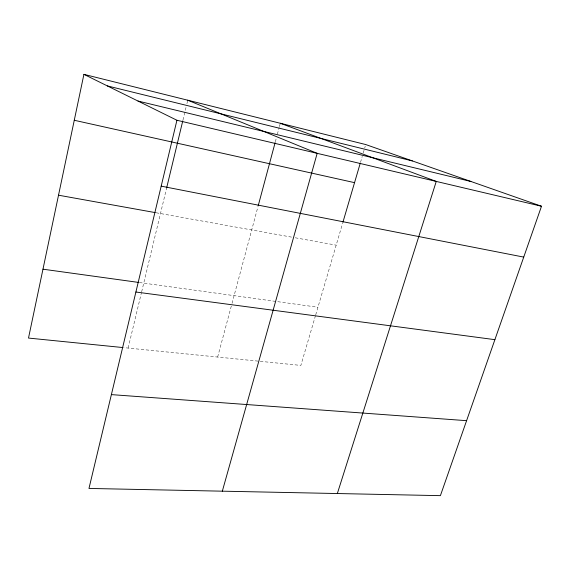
<?xml version="1.0" encoding="UTF-8"?>
<svg xmlns="http://www.w3.org/2000/svg" width="570" height="570" viewBox="0 0 570 570"><rect width="100%" height="100%" fill="white"/><g stroke="black" fill="none" stroke-linecap="round" stroke-linejoin="round"><path stroke-width="0.43" stroke-dasharray="2.85 2.14" d="M128.122 348.07L141.446 292.659M141.659 291.797L166.668 187.815M182.984 119.999L186.091 107.096M186.917 103.654L187.537 101.075M217.64 357.062L231.819 304.173M232.047 303.318L257.939 206.725M275.339 141.809L276.471 137.591M277.376 134.221L279.179 127.48M279.407 126.64L280.084 124.11M315.474 315.673L300.86 365.413L123.711 347.629M315.723 314.832L342.641 223.184M360.518 162.329L362.256 156.401M363.254 153.017L364.494 148.784M364.743 147.936L365.242 146.241M139.358 282.528L317.946 307.244M156.123 212.76L291.776 237.156M295.26 237.783L336.193 245.143"/><path stroke-width="0.85" d="M83.918 74.349L176.928 120.263L88.97 488.44L440.396 495.651L541.5 206.247L365.741 144.552L83.918 74.349L28.5 338.067L122.828 347.543M166.668 187.815L182.778 120.854M258.174 205.863L275.118 142.65M222.329 491.176L317.177 153.337L187.744 100.213M342.891 222.336L360.269 163.177M337.34 493.534L436.257 181.424L280.312 123.27M111.385 394.611L466.588 420.674M135.895 292.018L494.888 339.663M42.978 269.19L138.482 282.406M58.525 195.204L155.254 212.603M161.189 186.141L523.737 257.099M74.271 120.27L354.547 182.649M176.928 120.263L541.5 206.247M137.997 101.047L470.877 181.46M107.36 85.92L412.374 160.918"/></g></svg>
